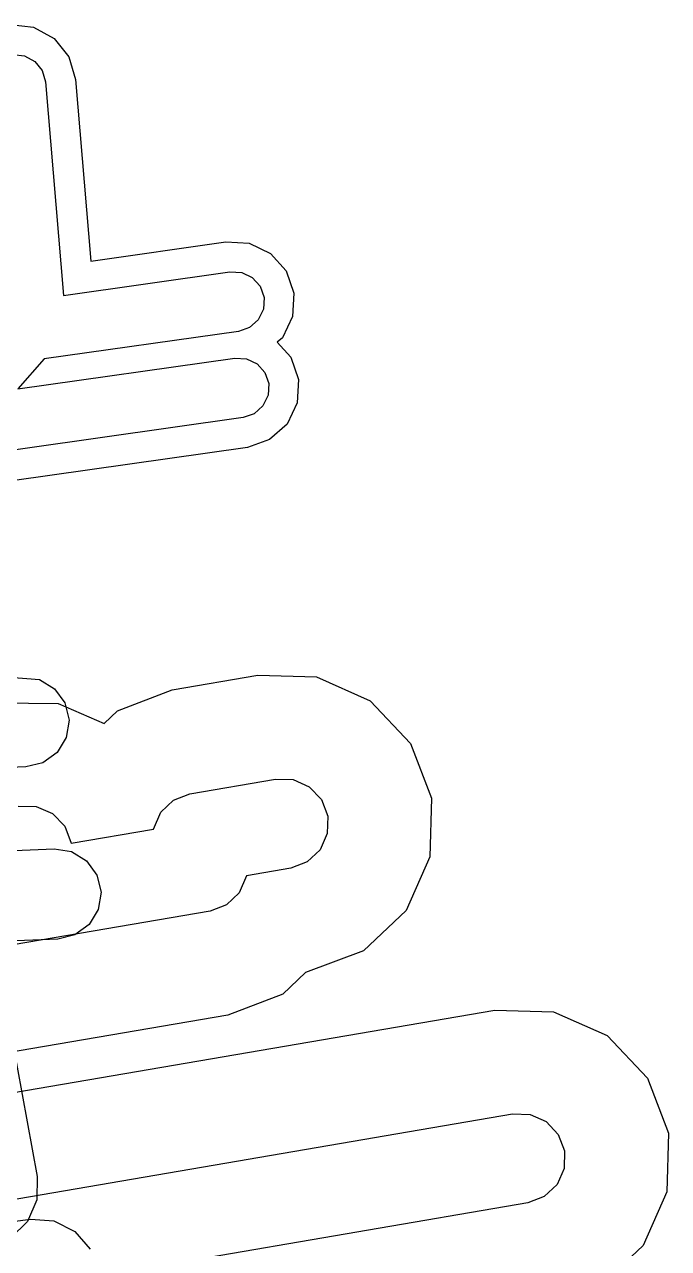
# Model space of a CAD drawing. Header units: metres. Extents: x -3943 to -3664, y 4962 to 6622.
# Drawn here: x -3829.14 to -3807.75, y 6086.34 to 6127.01 of the extents above; entities that cross this region are included whole.
import ezdxf

# ---------------------------------------------------------------- set-up
doc = ezdxf.new("R2010")
doc.units = ezdxf.units.M
doc.layers.add('AI_GREENING_EXCLUSIONS', color=1, linetype='Continuous')

msp = doc.modelspace()

# ---------------------------------------------------------------- linework, layer by layer
at = {"layer": 'AI_GREENING_EXCLUSIONS'}
for points in [[(-3829.614, 6127.008), (-3828.839, 6126.921), (-3828.156, 6126.544), (-3827.669, 6125.934), (-3827.452, 6125.184), (-3826.939, 6119.145), (-3822.459, 6119.78), (-3821.68, 6119.737), (-3820.977, 6119.399), (-3820.456, 6118.817), (-3820.198, 6118.081), (-3820.241, 6117.302), (-3820.579, 6116.599), (-3820.746, 6116.45), (-3820.299, 6115.951), (-3820.041, 6115.215), (-3820.084, 6114.436), (-3820.422, 6113.732), (-3821.004, 6113.212), (-3821.74, 6112.954), (-3830.888, 6111.656)], [(-3829.53, 6126.011), (-3829.142, 6125.968), (-3828.8, 6125.779), (-3828.557, 6125.474), (-3828.449, 6125.1), (-3827.846, 6118.006), (-3822.319, 6118.79), (-3821.929, 6118.769), (-3821.577, 6118.6), (-3821.317, 6118.309), (-3821.188, 6117.941), (-3821.21, 6117.551), (-3821.379, 6117.199), (-3821.669, 6116.939), (-3822.038, 6116.81), (-3828.489, 6115.895), (-3829.363, 6114.902), (-3822.162, 6115.924), (-3821.772, 6115.902), (-3821.421, 6115.733), (-3821.16, 6115.442), (-3821.031, 6115.074), (-3821.053, 6114.685), (-3821.222, 6114.333), (-3821.513, 6114.073), (-3821.881, 6113.944), (-3831.395, 6112.594)], [(-3830.003, 6104.471), (-3828.029, 6104.45), (-3826.495, 6103.786), (-3826.059, 6104.2), (-3824.237, 6104.897), (-3821.395, 6105.383), (-3819.444, 6105.33), (-3817.663, 6104.535), (-3816.321, 6103.118), (-3815.624, 6101.296), (-3815.677, 6099.346), (-3816.472, 6097.565), (-3817.888, 6096.223), (-3819.813, 6095.508), (-3820.568, 6094.792), (-3822.39, 6094.094), (-3835.42, 6091.864)], [(-3829.633, 6105.317), (-3828.644, 6105.242), (-3828.145, 6104.937), (-3827.801, 6104.464), (-3827.664, 6103.895), (-3827.755, 6103.316), (-3828.061, 6102.817), (-3828.534, 6102.473), (-3829.103, 6102.336), (-3833.714, 6102.153)], [(-3829.349, 6101.033), (-3828.757, 6101.026), (-3828.213, 6100.791), (-3827.803, 6100.364), (-3827.588, 6099.799), (-3824.859, 6100.266), (-3824.619, 6100.835), (-3824.194, 6101.238), (-3823.648, 6101.447), (-3820.805, 6101.933), (-3820.22, 6101.917), (-3819.686, 6101.678), (-3819.283, 6101.253), (-3819.074, 6100.707), (-3819.09, 6100.122), (-3819.328, 6099.587), (-3819.753, 6099.185), (-3820.3, 6098.976), (-3821.77, 6098.724), (-3822.009, 6098.156), (-3822.434, 6097.753), (-3822.98, 6097.544), (-3836.01, 6095.314)], [(-3830.89, 6100.538), (-3828.722, 6088.731), (-3828.733, 6087.95), (-3829.042, 6087.234), (-3829.602, 6086.69)], [(-3832.409, 6099.444), (-3828.159, 6099.613), (-3827.581, 6099.522), (-3827.081, 6099.217), (-3826.737, 6098.743), (-3826.6, 6098.174), (-3826.692, 6097.596), (-3826.997, 6097.097), (-3827.471, 6096.753), (-3828.04, 6096.616), (-3835.553, 6096.317)], [(-3841.408, 6089.48), (-3813.526, 6094.256), (-3811.576, 6094.204), (-3809.794, 6093.409), (-3808.452, 6091.993), (-3807.753, 6090.172), (-3807.806, 6088.222), (-3808.6, 6086.44), (-3810.016, 6085.098)], [(-3844.258, 6085.441), (-3812.935, 6090.806), (-3812.35, 6090.79), (-3811.815, 6090.552), (-3811.413, 6090.127), (-3811.203, 6089.581), (-3811.219, 6088.996), (-3811.457, 6088.461), (-3811.882, 6088.059), (-3812.428, 6087.849), (-3829.469, 6084.93)], [(-3833.703, 6086.026), (-3833.098, 6086.598), (-3832.312, 6086.873), (-3828.947, 6087.305), (-3828.169, 6087.251), (-3827.47, 6086.904), (-3826.957, 6086.315)]]:
    msp.add_lwpolyline(points, dxfattribs=at)

doc.saveas('drawing.dxf')
